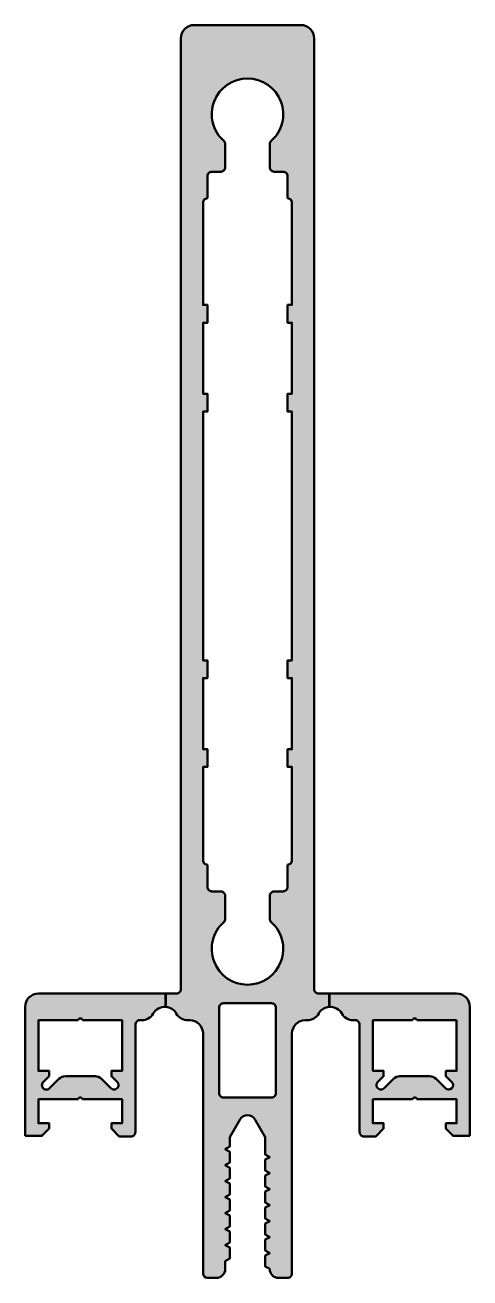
# Model space of a CAD drawing. Extents: x -25 to 25, y -16 to 125.
import ezdxf

# ---------------------------------------------------------------- set-up
doc = ezdxf.new("R2010")
doc.units = 0
doc.layers.add('0S-Alu contour', color=7, linetype='Continuous', lineweight=50)
doc.layers.add('0S-Alu hatch', color=252, linetype='Continuous', lineweight=25)

# ---------------------------------------------------------------- blocks, each defined once
blk = doc.blocks.new('322570__5B13230A_F84E_46F1_913F_3F0C59831F10_')
at = {"layer": '0S-Alu hatch'}
h = blk.add_hatch(color=256, dxfattribs=at)
edge = h.paths.add_edge_path()
edge.add_ellipse((5.999994016053459, 123.5), major_axis=(-1.499999999999985, 0), ratio=1, start_angle=180.0000685734921, end_angle=270.0000000000004, ccw=False)
edge.add_line((7.499994016052376, 123.5000017951617), (7.5001220703125, 16.50051116943363))
edge.add_arc((7.999924653716803, 16.50031375283794), 0.4998026223930082, 179.977368790147, 270.0226312098532)
edge.add_line((8.000122070312486, 16.00051116943363), (9.19000053, 16.00051116943363))
edge.add_line((9.19000053, 16.00051116943363), (9.19000053, 14.49598090978595))
edge.add_arc((9.313242575710772, 12.98106737586215), 1.519918292901462, 94.65091427415382, 149.6036235521571)
edge.add_ellipse((6.703205526927956, 14.50011444091799), major_axis=(-1.49999999999999, 0), ratio=1, start_angle=90.00000000000023, end_angle=149.9999999999999, ccw=False)
edge.add_line((6.703205526927959, 13.000114440918), (6.50103759765625, 13.000114440918))
edge.add_arc((6.50103759765625, 11.49938201904299), 1.500732421875003, 90, 180)
edge.add_line((5.000305175781246, 11.49938201904299), (5.00030517578125, -15.50283813476559))
edge.add_ellipse((4.50034601712766, -15.50287897611199), major_axis=(-0.4999591603217413, 0), ratio=1, start_angle=89.99531954414113, end_angle=180.0046804558893, ccw=False)
edge.add_line((4.500305175781256, -16.00283813476558), (3.499814909105893, -16.00301934360906))
edge.add_ellipse((3.4996337890625, -15.00301936001129), major_axis=(-1.000000000000006, 0), ratio=1, start_angle=-0.8146455423482735, end_angle=90.01037741412841, ccw=False)
edge.add_line((2.499734866632845, -14.98880159211246), (1.99993896484375, -14.69885253906246))
edge.add_line((1.99993896484375, -14.69885253906246), (1.999633789062485, -13.49224853515618))
edge.add_line((1.999633789062485, -13.49224853515618), (2.4996337890625, -13.20330810546873))
edge.add_line((2.4996337890625, -13.20330810546873), (1.99993896484375, -12.91424560546873))
edge.add_line((1.99993896484375, -12.91424560546873), (1.9996337890625, -11.69223022460933))
edge.add_line((1.9996337890625, -11.69223022460933), (2.4996337890625, -11.40328979492183))
edge.add_line((2.4996337890625, -11.40328979492183), (1.99993896484375, -11.11422729492183))
edge.add_line((1.99993896484375, -11.11422729492183), (1.9996337890625, -9.891387939453088))
edge.add_line((1.9996337890625, -9.891387939453088), (2.4996337890625, -9.603302001953084))
edge.add_line((2.4996337890625, -9.603302001953084), (1.99993896484375, -9.314361572265582))
edge.add_line((1.99993896484375, -9.314361572265582), (1.9996337890625, -8.09140014648434))
edge.add_line((1.9996337890625, -8.09140014648434), (2.4996337890625, -7.803314208984332))
edge.add_line((2.4996337890625, -7.803314208984332), (1.99993896484375, -7.514373779296839))
edge.add_line((1.99993896484375, -7.514373779296839), (1.9996337890625, -6.291381835937453))
edge.add_line((1.9996337890625, -6.291381835937453), (2.4996337890625, -6.003295898437457))
edge.add_line((2.4996337890625, -6.003295898437457), (1.99993896484375, -5.714233398437457))
edge.add_line((1.99993896484375, -5.714233398437457), (1.9996337890625, -4.491394042968735))
edge.add_line((1.9996337890625, -4.491394042968735), (2.4996337890625, -4.203308105468735))
edge.add_line((2.4996337890625, -4.203308105468735), (1.99993896484375, -3.914367675781178))
edge.add_line((1.99993896484375, -3.914367675781178), (1.9996337890625, -2.691390991210878))
edge.add_line((1.9996337890625, -2.691390991210878), (2.4996337890625, -2.40330505371088))
edge.add_line((2.4996337890625, -2.40330505371088), (1.99993896484375, -2.114364624023412))
edge.add_line((1.99993896484375, -2.114364624023412), (1.999389648437514, -0.4620056152523003))
edge.add_line((1.999389648437514, -0.4620056152523003), (1.99932861328125, -0.1540374755858895))
edge.add_line((1.99932861328125, -0.1540374755858895), (0.87860107421875, 1.792465209960983))
edge.add_arc((0.002227783203125, 1.310707562302422), 1.000060286324308, 28.7983609796618, 151.2016390203382)
edge.add_line((-0.8741455078124954, 1.792465209960981), (-1.998046875, -0.154037475585886))
edge.add_line((-1.998046875, -0.154037475585886), (-1.998046875, -1.212995324541612))
edge.add_line((-1.998046875, -1.212995324541612), (-2.50048828125, -1.503311157226518))
edge.add_line((-2.50048828125, -1.503311157226518), (-1.998046875, -1.792768430203452))
edge.add_line((-1.998046875, -1.792768430203452), (-1.998046875, -3.012967858721323))
edge.add_line((-1.998046875, -3.012967858721323), (-2.50048828125, -3.303283691406178))
edge.add_line((-2.50048828125, -3.303283691406178), (-1.998046875, -3.592740964383109))
edge.add_line((-1.998046875, -3.592740964383109), (-1.998046875, -4.812863517881325))
edge.add_line((-1.998046875, -4.812863517881325), (-2.50048828125, -5.103302001953078))
edge.add_line((-2.50048828125, -5.103302001953078), (-2.00042724609375, -5.391387939453082))
edge.add_line((-2.00042724609375, -5.391387939453082), (-2.00042724609375, -6.614349365234335))
edge.add_line((-2.00042724609375, -6.614349365234335), (-2.50048828125, -6.903289794921832))
edge.add_line((-2.50048828125, -6.903289794921832), (-2.00042724609375, -7.191375732421832))
edge.add_line((-2.00042724609375, -7.191375732421832), (-2.00042724609375, -8.414367675781177))
edge.add_line((-2.00042724609375, -8.414367675781177), (-2.50048828125, -8.703308105468736))
edge.add_line((-2.50048828125, -8.703308105468736), (-2.00042724609375, -8.991394042968736))
edge.add_line((-2.00042724609375, -8.991394042968736), (-2.00042724609375, -10.21423339843746))
edge.add_line((-2.00042724609375, -10.21423339843746), (-2.50048828125, -10.50329589843746))
edge.add_line((-2.50048828125, -10.50329589843746), (-2.00042724609375, -10.79223632812496))
edge.add_line((-2.00042724609375, -10.79223632812496), (-2.00042724609375, -12.01425170898433))
edge.add_line((-2.00042724609375, -12.01425170898433), (-2.50048828125, -12.30331420898433))
edge.add_line((-2.50048828125, -12.30331420898433), (-2.00042724609375, -12.59225463867183))
edge.add_line((-2.00042724609375, -12.59225463867183), (-2.00042724609375, -13.79885864257808))
edge.add_line((-2.00042724609375, -13.79885864257808), (-2.50048828125, -14.10475813281103))
edge.add_line((-2.50048828125, -14.10475813281103), (-2.500488281250014, -14.99984741210935))
edge.add_ellipse((-3.500012870754908, -15.00032282260444), major_axis=(-0.9995247025662083, 0), ratio=1, start_angle=89.97274803127658, end_angle=180.0272519687216, ccw=False)
edge.add_line((-3.50048828125001, -15.99984741210933), (-4.5076904296875, -15.99984741210931))
edge.add_ellipse((-4.499601016198927, -15.49975798356742), major_axis=(-0.5001548511710677, 0), ratio=1, start_angle=0.010244583330177193, end_angle=89.0732680879363, ccw=False)
edge.add_line((-4.999755859375007, -15.49984741210933), (-4.999755859375, 11.50011444091799))
edge.add_arc((-6.499755859375, 11.50011444091799), 1.500000000000005, 0, 89.9999999999992)
edge.add_line((-6.499755859374978, 13.000114440918), (-6.701923788646695, 13.000114440918))
edge.add_ellipse((-6.701923788646692, 14.500114440918), major_axis=(-1.500000000000003, 0), ratio=1, start_angle=30.000000000000227, end_angle=89.99999999999989, ccw=False)
edge.add_arc((-9.302640800027087, 12.9959050922913), 1.50439347084131, 30.08854924270747, 85.70596897581594)
edge.add_line((-9.189999577514762, 14.49607563929617), (-9.19000053, 16.000114440918))
edge.add_line((-9.19000053, 16.000114440918), (-8, 16.000114440918))
edge.add_arc((-7.999708094937446, 16.49982253585544), 0.4997081801957794, 269.9665306078291, 360.0334693921649)
edge.add_line((-7.5, 16.500114440918), (-7.5, 123.5))
edge.add_ellipse((-5.999999999999989, 123.5), major_axis=(-1.50000000000001, 0), ratio=1, start_angle=270.0000000000004, end_angle=360, ccw=False)
edge.add_line((-6, 125), (5.999994016053449, 125))
edge = h.paths.add_edge_path()
edge.add_ellipse((2.999878448508454, 111.5872961476404), major_axis=(-0.499999999999958, 0), ratio=1, start_angle=-48.474767325644905, end_angle=0.002691806684481435, ccw=False)
edge.add_arc((3.05175781392e-05, 114.975), 4.024999999999888, 311.5252326743526, 588.471668419455)
edge.add_ellipse((-3.000000636708762, 111.5874584027194), major_axis=(-0.4999999999999455, 0), ratio=1, start_angle=179.9973109725717, end_angle=228.4716684194542, ccw=False)
edge.add_line((-2.500000637259489, 111.5874349365283), (-2.500122070312496, 109.0000305175781))
edge.add_ellipse((-2.999830165249889, 108.9997386125155), major_axis=(-0.4997081801957261, 0), ratio=1, start_angle=89.96653060782262, end_angle=180.033469392165, ccw=False)
edge.add_line((-3.0001220703125, 108.5000305175781), (-4.000122070312496, 108.5000305175781))
edge.add_arc((-4.000439475183881, 108.0003479224495), 0.4996826959384699, 89.96360498192539, 180.0363950180764)
edge.add_line((-4.5001220703125, 108.0000305175781), (-4.500122070312496, 105.5000305175781))
edge.add_arc((-4.500439475183895, 105.0003479224495), 0.4996826959384557, 89.96360498192375, 180.0363950180664)
edge.add_line((-5.0001220703125, 105.0000305175782), (-5.0001220703125, 93.50003051757815))
edge.add_line((-5.0001220703125, 93.50003051757815), (-4.5001220703125, 93.50003051757815))
edge.add_line((-4.5001220703125, 93.50003051757815), (-4.5001220703125, 91.50003051757817))
edge.add_line((-4.5001220703125, 91.50003051757817), (-5.0001220703125, 91.50003051757817))
edge.add_line((-5.0001220703125, 91.50003051757817), (-5.0001220703125, 83.50003051757814))
edge.add_line((-5.0001220703125, 83.50003051757814), (-4.5001220703125, 83.50003051757814))
edge.add_line((-4.5001220703125, 83.50003051757814), (-4.5001220703125, 81.50003051757815))
edge.add_line((-4.5001220703125, 81.50003051757815), (-5.00006103515625, 81.5000305175782))
edge.add_line((-5.00006103515625, 81.5000305175782), (-5.0001220703125, 53.49996948242193))
edge.add_line((-5.0001220703125, 53.49996948242193), (-4.5001220703125, 53.49996948242193))
edge.add_line((-4.5001220703125, 53.49996948242193), (-4.500122070312514, 51.49996948242193))
edge.add_line((-4.500122070312514, 51.49996948242193), (-5, 51.49996948242193))
edge.add_line((-5, 51.49996948242193), (-5.0001220703125, 43.49996948242193))
edge.add_line((-5.0001220703125, 43.49996948242193), (-4.5001220703125, 43.49996948242193))
edge.add_line((-4.5001220703125, 43.49996948242193), (-4.5001220703125, 41.49996948242193))
edge.add_line((-4.5001220703125, 41.49996948242193), (-5, 41.49996948242193))
edge.add_line((-5, 41.49996948242193), (-5.0001220703125, 30.99996948242195))
edge.add_arc((-4.500439475183895, 30.99965207755057), 0.4996826959384415, 179.9636049819235, 270.0363950180758)
edge.add_line((-4.5001220703125, 30.49996948242196), (-4.500122070312503, 27.99996948242194))
edge.add_arc((-4.000439475183881, 27.99965207755056), 0.4996826959384592, 179.9636049819235, 270.0363950180758)
edge.add_line((-4.000122070312485, 27.49996948242195), (-3.000122070312492, 27.49996948242194))
edge.add_ellipse((-2.999830165249889, 27.00026138748454), major_axis=(-0.4997081801957296, 0), ratio=1, start_angle=179.9665306078351, end_angle=270.03346939217664, ccw=False)
edge.add_line((-2.5001220703125, 26.99996948242195), (-2.500000637259493, 24.41256506347177))
edge.add_ellipse((-3.000000636708733, 24.41254159728069), major_axis=(-0.4999999999999027, 0), ratio=1, start_angle=131.528331580547, end_angle=180.0026890274284, ccw=False)
edge.add_arc((3.0517578125e-05, 21.02500000000012), 4.024999999999869, 131.5283315805448, 408.474767325647)
edge.add_ellipse((2.999878448508411, 24.41270385235964), major_axis=(-0.4999999999999297, 0), ratio=1, start_angle=-0.002691806684481435, end_angle=48.47476732564837, ccw=False)
edge.add_line((2.499878449060275, 24.41272734280488), (2.50000000000001, 26.99996948242192))
edge.add_ellipse((2.999812585611778, 27.00015689681019), major_axis=(-0.4998126207490897, 0), ratio=1, start_angle=-90.0214841588014, end_angle=0.0214841588112904, ccw=False)
edge.add_line((2.999999999999971, 27.49996948242195), (4.00000000000001, 27.49996948242194))
edge.add_arc((4.000317404871395, 27.99965207755054), 0.4996826959384343, 269.9636049819253, 360.0363950180764)
edge.add_line((4.5, 27.99996948242192), (4.499938967081192, 30.4999693853371))
edge.add_arc((4.499999999999985, 30.99996938161209), 0.5000000000000111, 269.9930061426662, 360)
edge.add_line((5, 30.99996938161209), (5, 41.49996948242193))
edge.add_line((5, 41.49996948242193), (4.5, 41.49996948242193))
edge.add_line((4.5, 41.49996948242193), (4.5, 43.49996948242193))
edge.add_line((4.5, 43.49996948242193), (5, 43.49996948242193))
edge.add_line((5, 43.49996948242193), (5, 51.49996948242193))
edge.add_line((5, 51.49996948242193), (4.5, 51.49996948242193))
edge.add_line((4.5, 51.49996948242193), (4.5, 53.49996948242192))
edge.add_line((4.5, 53.49996948242192), (5, 53.49996948242192))
edge.add_line((5, 53.49996948242192), (5, 81.50003051757815))
edge.add_line((5, 81.50003051757815), (4.5, 81.50003051757815))
edge.add_line((4.5, 81.50003051757815), (4.5, 83.50003051757814))
edge.add_line((4.5, 83.50003051757814), (5, 83.50003051757814))
edge.add_line((5, 83.50003051757814), (5, 91.50003051757817))
edge.add_line((5, 91.50003051757817), (4.5, 91.50003051757817))
edge.add_line((4.5, 91.50003051757817), (4.5, 93.50003051757815))
edge.add_line((4.5, 93.50003051757815), (5, 93.50003051757815))
edge.add_line((5, 93.50003051757815), (5, 105.000030618388))
edge.add_arc((4.500000000000014, 105.000030618388), 0.4999999999999858, 0, 90.00699385733544)
edge.add_line((4.499938967081206, 105.5000306146629), (4.499999999999996, 108.0000305175782))
edge.add_arc((4.000317404871395, 108.0003479224496), 0.4996826959384379, 359.9636049819336, 450.0363950180742)
edge.add_line((4.000000000000014, 108.5000305175781), (2.999999999999962, 108.5000305175781))
edge.add_ellipse((2.999812585611778, 108.9998431031899), major_axis=(-0.4998126207490718, 0), ratio=1, start_angle=-0.021484158828172895, end_angle=90.02148415880038, ccw=False)
edge.add_line((2.500000000000014, 109.0000305175782), (2.499878449060297, 111.5872726571952))
edge = h.paths.add_edge_path()
edge.add_arc((-2.699632725375096, 14.41140945877359), 0.4997081801957225, 89.96653060782415, 180.0334693921649)
edge.add_line((-3.199340820312485, 14.41111755371098), (-3.1993408203125, 4.810874938964882))
edge.add_arc((-2.699642983254832, 4.810572776022556), 0.4996979284153122, 179.9653537439527, 270.034646256051)
edge.add_line((-2.699340820312499, 4.310874938964889), (2.70062255859375, 4.310874938964886))
edge.add_arc((2.700914463656346, 4.810583033902297), 0.4997081801957421, 269.9665306078241, 360.0334693921649)
edge.add_line((3.200622558593755, 4.810874938964891), (3.20062255859375, 14.41111755371098))
edge.add_arc((2.700914463656346, 14.41140945877357), 0.4997081801957403, 359.9665306078351, 450.0334693921774)
edge.add_line((2.700622558593735, 14.91111755371098), (-2.6993408203125, 14.91111755371098))
at = {"layer": '0S-Alu contour', "color": 7}
for points in [[(-6, 125), (5.999994016053449, 125)], [(-7.5, 16.500114440918), (-7.5, 123.5)], [(7.499994016052376, 123.5000017951617), (7.5001220703125, 16.50051116943363)], [(-2.500000637259489, 111.5874349365283), (-2.500122070312496, 109.0000305175781)], [(2.500000000000014, 109.0000305175782), (2.499878449060297, 111.5872726571952)], [(-4.5001220703125, 108.0000305175781), (-4.500122070312496, 105.5000305175781)], [(-3.0001220703125, 108.5000305175781), (-4.000122070312496, 108.5000305175781)], [(4.000000000000014, 108.5000305175781), (2.999999999999962, 108.5000305175781)], [(4.499938967081206, 105.5000306146629), (4.499999999999996, 108.0000305175782)], [(-5.0001220703125, 105.0000305175782), (-5.0001220703125, 93.50003051757815), (-4.5001220703125, 93.50003051757815), (-4.5001220703125, 91.50003051757817), (-5.0001220703125, 91.50003051757817), (-5.0001220703125, 83.50003051757814), (-4.5001220703125, 83.50003051757814), (-4.5001220703125, 81.50003051757815), (-5.00006103515625, 81.5000305175782), (-5.0001220703125, 53.49996948242193), (-4.5001220703125, 53.49996948242193), (-4.500122070312514, 51.49996948242193), (-5, 51.49996948242193), (-5.0001220703125, 43.49996948242193), (-4.5001220703125, 43.49996948242193), (-4.5001220703125, 41.49996948242193), (-5, 41.49996948242193), (-5.0001220703125, 30.99996948242195)], [(5, 30.99996938161209), (5, 41.49996948242193), (4.5, 41.49996948242193), (4.5, 43.49996948242193), (5, 43.49996948242193), (5, 51.49996948242193), (4.5, 51.49996948242193), (4.5, 53.49996948242192), (5, 53.49996948242192), (5, 81.50003051757815), (4.5, 81.50003051757815), (4.5, 83.50003051757814), (5, 83.50003051757814), (5, 91.50003051757817), (4.5, 91.50003051757817), (4.5, 93.50003051757815), (5, 93.50003051757815), (5, 105.000030618388)], [(-4.5001220703125, 30.49996948242196), (-4.500122070312503, 27.99996948242194)], [(4.5, 27.99996948242192), (4.499938967081192, 30.4999693853371)], [(-4.000122070312485, 27.49996948242195), (-3.000122070312492, 27.49996948242194)], [(-2.5001220703125, 26.99996948242195), (-2.500000637259493, 24.41256506347177)], [(2.499878449060275, 24.41272734280488), (2.50000000000001, 26.99996948242192)], [(2.999999999999971, 27.49996948242195), (4.00000000000001, 27.49996948242194)], [(-9.189999577514762, 14.49607563929617), (-9.19000053, 16.000114440918), (-8, 16.000114440918)], [(8.000122070312486, 16.00051116943363), (9.19000053, 16.00051116943363), (9.19000053, 14.49598090978595)], [(-3.199340820312485, 14.41111755371098), (-3.1993408203125, 4.810874938964882)], [(2.700622558593735, 14.91111755371098), (-2.6993408203125, 14.91111755371098)], [(3.200622558593755, 4.810874938964891), (3.20062255859375, 14.41111755371098)], [(-6.499755859374978, 13.000114440918), (-6.701923788646695, 13.000114440918)], [(6.703205526927959, 13.000114440918), (6.50103759765625, 13.000114440918)], [(-4.999755859375007, -15.49984741210933), (-4.999755859375, 11.50011444091799)], [(5.000305175781246, 11.49938201904299), (5.00030517578125, -15.50283813476559)], [(-2.699340820312499, 4.310874938964889), (2.70062255859375, 4.310874938964886)], [(-0.8741455078124954, 1.792465209960981), (-1.998046875, -0.154037475585886), (-1.998046875, -1.212995324541612), (-2.50048828125, -1.503311157226518), (-1.998046875, -1.792768430203452), (-1.998046875, -3.012967858721323), (-2.50048828125, -3.303283691406178), (-1.998046875, -3.592740964383109), (-1.998046875, -4.812863517881325), (-2.50048828125, -5.103302001953078), (-2.00042724609375, -5.391387939453082), (-2.00042724609375, -6.614349365234335), (-2.50048828125, -6.903289794921832), (-2.00042724609375, -7.191375732421832), (-2.00042724609375, -8.414367675781177), (-2.50048828125, -8.703308105468736), (-2.00042724609375, -8.991394042968736), (-2.00042724609375, -10.21423339843746), (-2.50048828125, -10.50329589843746), (-2.00042724609375, -10.79223632812496), (-2.00042724609375, -12.01425170898433), (-2.50048828125, -12.30331420898433), (-2.00042724609375, -12.59225463867183), (-2.00042724609375, -13.79885864257808), (-2.50048828125, -14.10475813281103), (-2.500488281250014, -14.99984741210935)], [(2.499734866632845, -14.98880159211246), (1.99993896484375, -14.69885253906246), (1.999633789062485, -13.49224853515618), (2.4996337890625, -13.20330810546873), (1.99993896484375, -12.91424560546873), (1.9996337890625, -11.69223022460933), (2.4996337890625, -11.40328979492183), (1.99993896484375, -11.11422729492183), (1.9996337890625, -9.891387939453088), (2.4996337890625, -9.603302001953084), (1.99993896484375, -9.314361572265582), (1.9996337890625, -8.09140014648434), (2.4996337890625, -7.803314208984332), (1.99993896484375, -7.514373779296839), (1.9996337890625, -6.291381835937453), (2.4996337890625, -6.003295898437457), (1.99993896484375, -5.714233398437457), (1.9996337890625, -4.491394042968735), (2.4996337890625, -4.203308105468735), (1.99993896484375, -3.914367675781178), (1.9996337890625, -2.691390991210878), (2.4996337890625, -2.40330505371088), (1.99993896484375, -2.114364624023412), (1.999389648437514, -0.4620056152523003), (1.99932861328125, -0.1540374755858895), (0.87860107421875, 1.792465209960983)], [(-3.50048828125001, -15.99984741210933), (-4.5076904296875, -15.99984741210931)], [(4.500305175781256, -16.00283813476558), (3.499814909105893, -16.00301934360906)]]:
    blk.add_lwpolyline(points, dxfattribs=at)
at = {"layer": '0S-Alu contour', "color": 7, "extrusion": (0, 0, -1)}
for centre, radius, start, end in [((5.999999999999989, 123.5), 1.50000000000001, 0, 89.99999999999959), ((-5.999994016053459, 123.5), 1.499999999999985, 89.99999999999959, 179.9999314265079), ((3.000000636708762, 111.5874584027194), 0.4999999999999455, 131.5283315805458, 180.0026890274283), ((-2.999878448508454, 111.5872961476404), 0.499999999999958, 359.9973081933155, 48.47476732564498), ((2.999830165249889, 108.9997386125155), 0.4997081801957261, 179.966530607835, 270.0334693921774), ((-2.999812585611778, 108.9998431031899), 0.4998126207490718, 269.9785158411996, 0.0214841588282135), ((2.999830165249889, 27.00026138748454), 0.4997081801957296, 89.96653060782334, 180.0334693921649), ((-2.999812585611778, 27.00015689681019), 0.4998126207490897, 359.9785158411887, 90.02148415880148), ((3.000000636708733, 24.41254159728069), 0.4999999999999027, 179.9973109725716, 228.4716684194531), ((-2.999878448508411, 24.41270385235964), 0.4999999999999297, 311.5252326743516, 0.0026918066844992), ((6.701923788646692, 14.500114440918), 1.500000000000003, 270.0000000000001, 329.9999999999998), ((-6.703205526927956, 14.50011444091799), 1.49999999999999, 210.0000000000001, 269.9999999999998), ((4.499601016198927, -15.49975798356742), 0.5001548511710677, 270.9267319120637, 359.9897554166698), ((3.500012870754908, -15.00032282260444), 0.9995247025662083, 179.9727480312784, 270.0272519687234), ((-3.4996337890625, -15.00301936001129), 1.000000000000006, 269.9896225858716, 0.8146455423482821), ((-4.50034601712766, -15.50287897611199), 0.4999591603217413, 179.9953195441107, 270.004680455859)]:
    blk.add_arc(centre, radius, start, end, dxfattribs=at)
at = {"layer": '0S-Alu contour', "color": 7}
for centre, radius, start, end in [((3.05175781392e-05, 114.975), 4.024999999999888, 311.5252326743526, 228.4716684194551), ((-4.000439475183881, 108.0003479224495), 0.4996826959384699, 89.96360498192539, 180.0363950180764), ((4.000317404871395, 108.0003479224496), 0.4996826959384379, 359.9636049819336, 90.03639501807423), ((-4.500439475183895, 105.0003479224495), 0.4996826959384557, 89.96360498192375, 180.0363950180664), ((4.500000000000014, 105.000030618388), 0.4999999999999858, 0, 90.00699385733544), ((-4.500439475183895, 30.99965207755057), 0.4996826959384415, 179.9636049819235, 270.0363950180758), ((4.499999999999985, 30.99996938161209), 0.5000000000000111, 269.9930061426662, 0), ((-4.000439475183881, 27.99965207755056), 0.4996826959384592, 179.9636049819235, 270.0363950180758), ((4.000317404871395, 27.99965207755054), 0.4996826959384343, 269.9636049819253, 0.0363950180764586), ((3.0517578125e-05, 21.02500000000012), 4.024999999999869, 131.5283315805448, 48.47476732564698), ((-7.999708094937446, 16.49982253585544), 0.4997081801957794, 269.9665306078291, 0.0334693921649595), ((7.999924653716803, 16.50031375283794), 0.4998026223930082, 179.977368790147, 270.0226312098532), ((-9.302640800027087, 12.9959050922913), 1.50439347084131, 30.08854924270747, 85.70596897581594), ((-2.699632725375096, 14.41140945877359), 0.4997081801957225, 89.96653060782415, 180.0334693921649), ((2.700914463656346, 14.41140945877357), 0.4997081801957403, 359.9665306078351, 90.03346939217747), ((9.313242575710772, 12.98106737586215), 1.519918292901462, 94.65091427415382, 149.6036235521571), ((-6.499755859375, 11.50011444091799), 1.500000000000005, 0, 89.9999999999992), ((6.50103759765625, 11.49938201904299), 1.500732421875003, 90, 180), ((-2.699642983254832, 4.810572776022556), 0.4996979284153122, 179.9653537439527, 270.034646256051), ((2.700914463656346, 4.810583033902297), 0.4997081801957421, 269.9665306078241, 0.0334693921649595), ((0.002227783203125, 1.310707562302422), 1.000060286324308, 28.7983609796618, 151.2016390203382)]:
    blk.add_arc(centre, radius, start, end, dxfattribs=at)
blk = doc.blocks.new('322570__24F7F410_ED4C_4DD6_8D11_F8EE28D4605C_')
at = {"layer": '0S-Alu hatch'}
h = blk.add_hatch(color=256, dxfattribs=at)
edge = h.paths.add_edge_path()
edge.add_line((24.99993896484374, 0.0003979588987306), (24.99993896484375, 14.50051116943363))
edge.add_arc((23.50066998459295, 14.50124218918282), 1.499269158467611, 359.9720634898711, 450.0279365101272)
edge.add_line((23.49993896484376, 16.00051116943363), (9.20000053, 16.00051116943363))
edge.add_line((9.20000053, 16.00051116943363), (9.20000053, 14.49675904182137))
edge.add_ellipse((9.310127468880223, 13.01684036335919), major_axis=(-1.484010524736395, 0), ratio=1, start_angle=209.611507813474, end_angle=274.2557747601297, ccw=False)
edge.add_arc((11.89935794963459, 14.50011444091798), 1.499999999999986, 209.9999999999999, 269.9999999999992)
edge.add_line((11.89935794963457, 13.000114440918), (12.10253906242138, 13.000114440918))
edge.add_ellipse((12.10253906242138, 12.50170134889919), major_axis=(-0.4984130920188079, 0), ratio=1, start_angle=179.9998553943335, end_angle=269.99999999999983, ccw=False)
edge.add_line((12.6009521544386, 12.50170009098546), (12.60089111412435, 0.4085685212420458))
edge.add_arc((13.100891114118, 0.4085659974824197), 0.50000000000001, 179.9997107987485, 270.2822499094256)
edge.add_line((13.10335419927234, -0.0914279356923065), (14.41457366943359, -0.0849685668944744))
edge.add_line((14.41457366943359, -0.0849685668944744), (15.29879760742187, 0.8003845214844176))
edge.add_line((15.29879760742187, 0.8003845214844176), (15.29879760742187, 1.399414062500042))
edge.add_line((15.29879760742187, 1.399414062500042), (14.09982299804687, 1.399414062500042))
edge.add_line((14.09982299804687, 1.399414062500042), (14.09982299804687, 4.100402832031278))
edge.add_line((14.09982299804687, 4.100402832031278), (18.55178833007812, 4.100402832031278))
edge.add_ellipse((18.80081176757812, 4.045875249689757), major_axis=(-0.2549233799798045, 0), ratio=1, start_angle=192.3508791011864, end_angle=347.6491208988137, ccw=False)
edge.add_line((19.04983520507812, 4.100402832031278), (23.49978637695313, 4.100402832031278))
edge.add_line((23.49978637695313, 4.100402832031278), (23.49978637695313, 1.400451660156278))
edge.add_line((23.49978637695313, 1.400451660156278), (22.30081176757813, 1.400451660156278))
edge.add_line((22.30081176757813, 1.400451660156278), (22.30081176757813, 0.8014221191406569))
edge.add_line((22.30081176757813, 0.8014221191406569), (23.11595916748047, -0.0147933959960369))
edge.add_line((23.11595916748047, -0.0147933959960369), (24.99993896484374, 0.0003979588987306))
edge = h.paths.add_edge_path()
edge.add_line((23.50018310546875, 13.00054168701176), (23.50018310546875, 7.300804138183636))
edge.add_line((23.50018310546875, 7.300804138183636), (22.3004150390625, 7.300804138183636))
edge.add_line((22.3004150390625, 7.300804138183636), (22.3004150390625, 6.701820373535209))
edge.add_line((22.3004150390625, 6.701820373535209), (22.95465087890625, 6.046760559082095))
edge.add_ellipse((22.60098266601563, 5.693096160888721), major_axis=(-0.5001596858591498, 0), ratio=1, start_angle=44.99969099961061, end_angle=224.9996909996101, ccw=False)
edge.add_line((22.24731445312501, 5.339431762695349), (21.19097900390625, 6.395942687988316))
edge.add_arc((20.47359432549004, 5.704299971981271), 0.9964990835078303, 43.95336190829192, 90.0820113641279)
edge.add_line((20.47216796875, 6.700798034667996), (17.127197265625, 6.700798034667997))
edge.add_arc((17.12560415414519, 5.704498930795999), 0.9963003775871712, 89.90838244666126, 136.1611075189628)
edge.add_line((16.406982421875, 6.394569396972701), (15.35467529296875, 5.34226989746098))
edge.add_ellipse((15.00106811523437, 5.695884704589889), major_axis=(-0.5000814613301428, 0), ratio=1, start_angle=-45.0006180974525, end_angle=134.9993819025477, ccw=False)
edge.add_line((14.6474609375, 6.049499511718805), (15.29974365234375, 6.702583312988316))
edge.add_line((15.29974365234375, 6.702583312988316), (15.29974365234375, 7.300804138183636))
edge.add_line((15.29974365234375, 7.300804138183636), (14.09991455078125, 7.300804138183636))
edge.add_line((14.09991455078125, 7.300804138183636), (14.09991455078125, 13.00054168701176))
edge.add_line((14.09991455078125, 13.00054168701176), (18.5499267578125, 13.00054168701176))
edge.add_ellipse((18.79891967773437, 12.94603158125395), major_axis=(-0.2548898307130932, 0), ratio=1, start_angle=192.3485088496477, end_angle=347.65149115035234, ccw=False)
edge.add_line((19.04791259765625, 13.00054168701176), (23.50018310546875, 13.00054168701176))
at = {"layer": '0S-Alu contour', "color": 7}
for points in [[(23.49993896484376, 16.00051116943363), (9.20000053, 16.00051116943363), (9.20000053, 14.49675904182137)], [(24.99993896484374, 0.0003979588987306), (24.99993896484375, 14.50051116943363)], [(11.89935794963457, 13.000114440918), (12.10253906242138, 13.000114440918)], [(14.6474609375, 6.049499511718805), (15.29974365234375, 6.702583312988316), (15.29974365234375, 7.300804138183636), (14.09991455078125, 7.300804138183636), (14.09991455078125, 13.00054168701176), (18.5499267578125, 13.00054168701176)], [(19.04791259765625, 13.00054168701176), (23.50018310546875, 13.00054168701176)], [(23.50018310546875, 13.00054168701176), (23.50018310546875, 7.300804138183636), (22.3004150390625, 7.300804138183636), (22.3004150390625, 6.701820373535209), (22.95465087890625, 6.046760559082095)], [(12.6009521544386, 12.50170009098546), (12.60089111412435, 0.4085685212420458)], [(16.406982421875, 6.394569396972701), (15.35467529296875, 5.34226989746098)], [(20.47216796875, 6.700798034667996), (17.127197265625, 6.700798034667997)], [(22.24731445312501, 5.339431762695349), (21.19097900390625, 6.395942687988316)], [(13.10335419927234, -0.0914279356923065), (14.41457366943359, -0.0849685668944744), (15.29879760742187, 0.8003845214844176), (15.29879760742187, 1.399414062500042), (14.09982299804687, 1.399414062500042), (14.09982299804687, 4.100402832031278), (18.55178833007812, 4.100402832031278)], [(19.04983520507812, 4.100402832031278), (23.49978637695313, 4.100402832031278), (23.49978637695313, 1.400451660156278), (22.30081176757813, 1.400451660156278), (22.30081176757813, 0.8014221191406569), (23.11595916748047, -0.0147933959960369), (24.99993896484374, 0.0003979588987306)]]:
    blk.add_lwpolyline(points, dxfattribs=at)
for centre, radius, start, end in [((23.50066998459295, 14.50124218918282), 1.499269158467611, 359.9720634898711, 90.02793651012728), ((11.89935794963459, 14.50011444091798), 1.499999999999986, 209.9999999999999, 269.9999999999992), ((17.12560415414519, 5.704498930795999), 0.9963003775871712, 89.90838244666126, 136.1611075189628), ((20.47359432549004, 5.704299971981271), 0.9964990835078303, 43.95336190829192, 90.0820113641279), ((13.100891114118, 0.4085659974824197), 0.50000000000001, 179.9997107987485, 270.2822499094256)]:
    blk.add_arc(centre, radius, start, end, dxfattribs=at)
at = {"layer": '0S-Alu contour', "color": 7, "extrusion": (0, 0, -1)}
for centre, radius, start, end in [((-9.310127468880223, 13.01684036335919), 1.484010524736395, 85.74422523987029, 150.388492186526), ((-12.10253906242138, 12.50170134889919), 0.4984130920188079, 90.00000000000018, 180.0001446056666), ((-18.79891967773437, 12.94603158125395), 0.2548898307130932, 12.34850884964766, 167.6514911503523), ((-15.00106811523437, 5.695884704589889), 0.5000814613301428, 225.0006180974524, 45.0006180974526), ((-22.60098266601563, 5.693096160888721), 0.5001596858591498, 135.0003090003899, 315.0003090003894), ((-18.80081176757812, 4.045875249689757), 0.2549233799798045, 12.35087910118632, 167.6491208988136)]:
    blk.add_arc(centre, radius, start, end, dxfattribs=at)
blk = doc.blocks.new('322570__0A3FBAA2_AEBD_4F24_85B1_36BAB59D6BCE_')
at = {"layer": '0S-Alu hatch'}
h = blk.add_hatch(color=256, dxfattribs=at)
edge = h.paths.add_edge_path()
edge.add_line((-25.00021362304688, 0.0003967285156818), (-23.11638641357422, -0.0147933959960369))
edge.add_line((-23.11638641357422, -0.0147933959960369), (-22.30123901367187, 0.8014221191406818))
edge.add_line((-22.30123901367187, 0.8014221191406818), (-22.30123901367187, 1.400451660156278))
edge.add_line((-22.30123901367187, 1.400451660156278), (-23.50021362304687, 1.400451660156278))
edge.add_line((-23.50021362304687, 1.400451660156278), (-23.50021362304687, 4.100402832031278))
edge.add_line((-23.50021362304687, 4.100402832031278), (-19.05026245117187, 4.100402832031278))
edge.add_ellipse((-18.80123901367187, 4.045875249689785), major_axis=(-0.2549233799797983, 0), ratio=1, start_angle=192.3508791011791, end_angle=347.64912089881994, ccw=False)
edge.add_line((-18.55221557617187, 4.100402832031274), (-14.10025024414062, 4.100402832031278))
edge.add_line((-14.10025024414062, 4.100402832031278), (-14.10025024414062, 1.399414062500042))
edge.add_line((-14.10025024414062, 1.399414062500042), (-15.29922485351562, 1.399414062500042))
edge.add_line((-15.29922485351562, 1.399414062500042), (-15.29922485351562, 0.8003845214844176))
edge.add_line((-15.29922485351562, 0.8003845214844176), (-14.41500091552734, -0.0849609374999574))
edge.add_line((-14.41500091552734, -0.0849609374999574), (-13.10369280788512, -0.091428389970945))
edge.add_arc((-13.10122680703696, 0.4085655288319004), 0.5000000000000075, 269.7174159726159, 360.0001446031462)
edge.add_line((-12.60122680703855, 0.4085667907507205), (-12.60125732413854, 12.50011317899917))
edge.add_ellipse((-12.10125732414016, 12.50011444091801), major_axis=(-0.4999999999999777, 0), ratio=1, start_angle=-90.00000000000182, end_angle=0.00014460566660545737, ccw=False)
edge.add_line((-12.10125732414014, 13.00011444091799), (-11.89807621135333, 13.000114440918))
edge.add_arc((-11.89807621135333, 14.500114440918), 1.5, 270, 329.9999999999996)
edge.add_ellipse((-9.298217607867686, 12.99674769852952), major_axis=(-1.503228331311328, 0), ratio=1, start_angle=266.2537359159142, end_angle=329.92283629044425, ccw=False)
edge.add_line((-9.199999577950633, 14.496763909994), (-9.200000529999999, 16.00011443458514))
edge.add_line((-9.200000529999999, 16.00011443458514), (-23.500244140625, 16.000114440918))
edge.add_arc((-23.50108873470771, 14.50098953508507), 1.499125143751425, 89.9677200538577, 180.0334456436192)
edge.add_line((-25.00021362304688, 14.50011444091798), (-25.00021362304688, 0.0003967285156818))
edge = h.paths.add_edge_path()
edge.add_ellipse((-18.79940795898437, 12.94603158125395), major_axis=(-0.2548898307130932, 0), ratio=1, start_angle=192.3485088496477, end_angle=347.65149115035234, ccw=False)
edge.add_line((-18.5504150390625, 13.00054168701176), (-14.10040283203125, 13.00054168701176))
edge.add_line((-14.10040283203125, 13.00054168701176), (-14.10040283203125, 7.300804138183636))
edge.add_line((-14.10040283203125, 7.300804138183636), (-15.30023193359375, 7.300804138183636))
edge.add_line((-15.30023193359375, 7.300804138183636), (-15.30023193359375, 6.702583312988323))
edge.add_line((-15.30023193359375, 6.702583312988323), (-14.64794921875, 6.049507141113309))
edge.add_ellipse((-15.00153922771996, 5.695871351078359), major_axis=(-0.5000841593542237, 0), ratio=1, start_angle=44.998145338396284, end_angle=225.0037089452981, ccw=False)
edge.add_line((-15.35516357421047, 5.3422698974527), (-16.407470703125, 6.394569396972698))
edge.add_arc((-17.12639829198002, 5.70377959097815), 0.9970192746797257, 43.85653524271147, 90.07397479166418)
edge.add_line((-17.12768554687498, 6.700798034667996), (-20.47265625, 6.700798034667997))
edge.add_arc((-20.47428595592583, 5.704779444099216), 0.9960199238469213, 89.90625156101186, 136.0583751665689)
edge.add_line((-21.19146728515625, 6.395942687988319), (-22.24780273437499, 5.339431762695358))
edge.add_ellipse((-22.60147094726562, 5.693096160888721), major_axis=(-0.5001596858591528, 0), ratio=1, start_angle=-44.9996909996097, end_angle=135.0003090003914, ccw=False)
edge.add_line((-22.95513916015625, 6.04676055908209), (-22.3009033203125, 6.701820373535198))
edge.add_line((-22.3009033203125, 6.701820373535198), (-22.3009033203125, 7.300804138183636))
edge.add_line((-22.3009033203125, 7.300804138183636), (-23.50067138671875, 7.300804138183636))
edge.add_line((-23.50067138671875, 7.300804138183636), (-23.50067138671875, 13.00054168701176))
edge.add_line((-23.50067138671875, 13.00054168701176), (-19.04840087890625, 13.00054168701176))
at = {"layer": '0S-Alu contour', "color": 7}
for points in [[(-9.199999577950633, 14.496763909994), (-9.200000529999999, 16.00011443458514), (-23.500244140625, 16.000114440918)], [(-25.00021362304688, 14.50011444091798), (-25.00021362304688, 0.0003967285156818)], [(-22.95513916015625, 6.04676055908209), (-22.3009033203125, 6.701820373535198), (-22.3009033203125, 7.300804138183636), (-23.50067138671875, 7.300804138183636), (-23.50067138671875, 13.00054168701176), (-19.04840087890625, 13.00054168701176)], [(-18.5504150390625, 13.00054168701176), (-14.10040283203125, 13.00054168701176), (-14.10040283203125, 7.300804138183636), (-15.30023193359375, 7.300804138183636), (-15.30023193359375, 6.702583312988323), (-14.64794921875, 6.049507141113309)], [(-12.10125732414014, 13.00011444091799), (-11.89807621135333, 13.000114440918)], [(-12.60122680703855, 0.4085667907507205), (-12.60125732413854, 12.50011317899917)], [(-21.19146728515625, 6.395942687988319), (-22.24780273437499, 5.339431762695358)], [(-17.12768554687498, 6.700798034667996), (-20.47265625, 6.700798034667997)], [(-15.35516357421047, 5.3422698974527), (-16.407470703125, 6.394569396972698)], [(-25.00021362304688, 0.0003967285156818), (-23.11638641357422, -0.0147933959960369), (-22.30123901367187, 0.8014221191406818), (-22.30123901367187, 1.400451660156278), (-23.50021362304687, 1.400451660156278), (-23.50021362304687, 4.100402832031278), (-19.05026245117187, 4.100402832031278)], [(-18.55221557617187, 4.100402832031274), (-14.10025024414062, 4.100402832031278), (-14.10025024414062, 1.399414062500042), (-15.29922485351562, 1.399414062500042), (-15.29922485351562, 0.8003845214844176), (-14.41500091552734, -0.0849609374999574), (-13.10369280788512, -0.091428389970945)]]:
    blk.add_lwpolyline(points, dxfattribs=at)
for centre, radius, start, end in [((-23.50108873470771, 14.50098953508507), 1.499125143751425, 89.9677200538577, 180.0334456436192), ((-11.89807621135333, 14.500114440918), 1.5, 270, 329.9999999999996), ((-20.47428595592583, 5.704779444099216), 0.9960199238469213, 89.90625156101186, 136.0583751665689), ((-17.12639829198002, 5.70377959097815), 0.9970192746797257, 43.85653524271147, 90.07397479166418), ((-13.10122680703696, 0.4085655288319004), 0.5000000000000075, 269.7174159726159, 0.0001446031461903)]:
    blk.add_arc(centre, radius, start, end, dxfattribs=at)
at = {"layer": '0S-Alu contour', "color": 7, "extrusion": (0, 0, -1)}
for centre, radius, start, end in [((9.298217607867686, 12.99674769852952), 1.503228331311328, 30.07716370955574, 93.7462640840858), ((18.79940795898437, 12.94603158125395), 0.2548898307130932, 12.34850884964766, 167.6514911503523), ((12.10125732414016, 12.50011444091801), 0.4999999999999777, 359.9998553943334, 90.00000000000183), ((22.60147094726562, 5.693096160888721), 0.5001596858591528, 224.9996909996086, 44.99969099960973), ((15.00153922771996, 5.695871351078359), 0.5000841593542237, 134.9962910547019, 315.0018546616037), ((18.80123901367187, 4.045875249689785), 0.2549233799797983, 12.35087910118005, 167.6491208988209)]:
    blk.add_arc(centre, radius, start, end, dxfattribs=at)
blk = doc.blocks.new('322570__FDF854A2_C94A_4FE0_BF6E_98E4E5AD6CD8_')
at = {"layer": '0S-Alu contour', "color": 7}
for name in ['322570__5B13230A_F84E_46F1_913F_3F0C59831F10_', '322570__0A3FBAA2_AEBD_4F24_85B1_36BAB59D6BCE_', '322570__24F7F410_ED4C_4DD6_8D11_F8EE28D4605C_']:
    blk.add_blockref(name, (0, 0), dxfattribs=at)

msp = doc.modelspace()

# ---------------------------------------------------------------- block references
at = {"layer": '0S-Alu contour', "color": 7}
msp.add_blockref('322570__FDF854A2_C94A_4FE0_BF6E_98E4E5AD6CD8_', (0, 0), dxfattribs=at)

doc.saveas('drawing.dxf')
